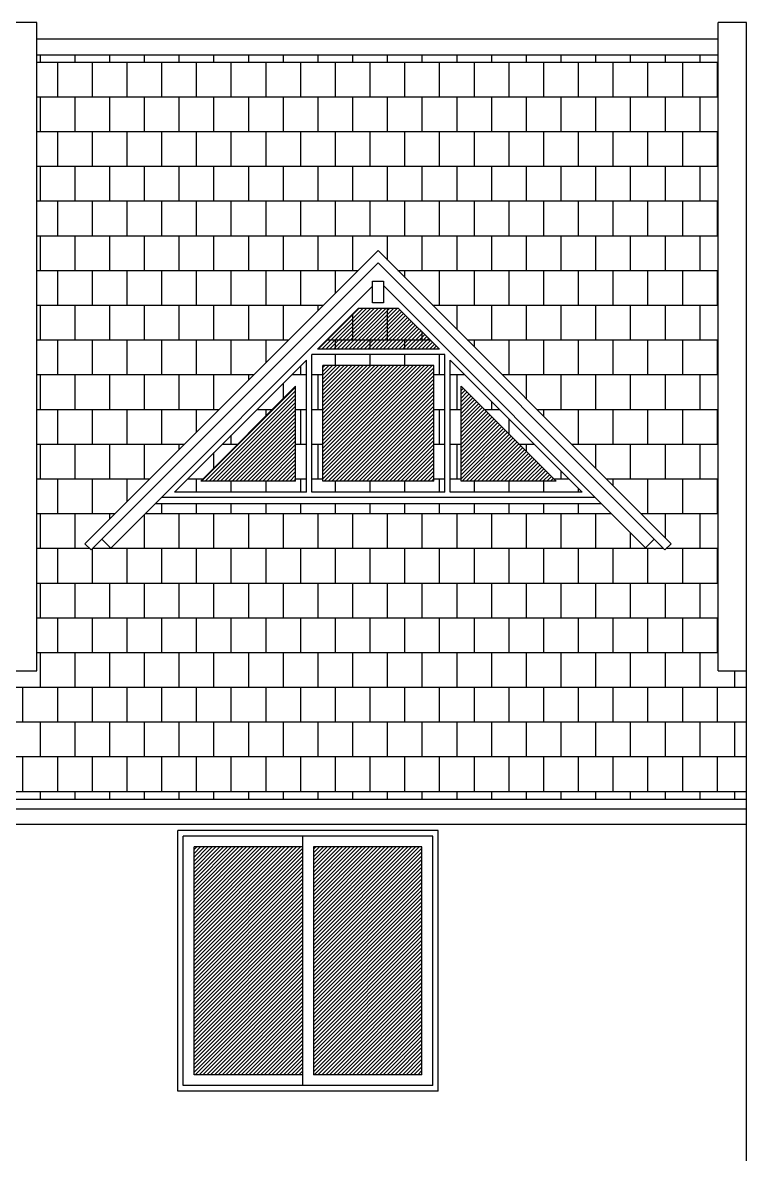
# Model space of a CAD drawing. Extents: x -74 to 202, y -59 to 73.
# Drawn here: x 49.44 to 52.77, y 10.81 to 16.02 of the extents above; entities that cross this region are included whole.
import ezdxf

# ---------------------------------------------------------------- set-up
doc = ezdxf.new("R2010")
doc.units = 0
doc.layers.get('0').update_dxf_attribs({"linetype": 'CONTINUOUS'})
for name, color, linetype in [('TELHADO', 20, 'CONTINUOUS'), ('VIDROEX', 135, 'CONTINUOUS'), ('VISTAP', 244, 'CONTINUOUS')]:
    doc.layers.add(name, color=color, linetype=linetype)

# ---------------------------------------------------------------- blocks, each defined once
blk = doc.blocks.new('*X40')
at = {"color": 0, "linetype": 'CONTINUOUS'}
for p, q in [((54.8752, 8.9663), (54.8876, 8.9787)), ((54.8752, 8.9487), (54.9053, 8.9787)), ((54.8752, 8.931), (54.923, 8.9787)), ((54.8752, 8.9133), (54.9407, 8.9787)), ((54.8752, 8.8956), (54.9583, 8.9787)), ((54.8752, 8.8779), (54.976, 8.9787)), ((54.8752, 8.8603), (54.9937, 8.9787)), ((54.8752, 8.8426), (55.0114, 8.9787)), ((54.8752, 8.8249), (55.0291, 8.9787)), ((54.8752, 8.8072), (55.0467, 8.9787)), ((54.8752, 8.7896), (55.0644, 8.9787)), ((54.8752, 8.7719), (55.0821, 8.9787)), ((54.8752, 8.7542), (55.0998, 8.9787)), ((54.8752, 8.7365), (55.1174, 8.9787)), ((54.8752, 8.7188), (55.1351, 8.9787)), ((54.8752, 8.7012), (55.1528, 8.9787)), ((54.8752, 8.6835), (55.1705, 8.9787)), ((54.8752, 8.6658), (55.1882, 8.9787)), ((54.8752, 8.6481), (55.2058, 8.9787)), ((54.8752, 8.6305), (55.2235, 8.9787)), ((54.8752, 8.6128), (55.2412, 8.9787)), ((54.8752, 8.5951), (55.2589, 8.9787)), ((54.8752, 8.5774), (55.2765, 8.9787)), ((54.8752, 8.5597), (55.2942, 8.9787)), ((54.8752, 8.5421), (55.3119, 8.9787)), ((54.8752, 8.5244), (55.3296, 8.9787)), ((54.8752, 8.5067), (55.3473, 8.9787)), ((54.8752, 8.489), (55.3649, 8.9787)), ((54.8752, 8.4714), (55.3752, 8.9714)), ((55.4252, 8.9683), (55.4356, 8.9787)), ((55.4252, 8.9506), (55.4533, 8.9787)), ((55.4252, 8.933), (55.471, 8.9787)), ((55.4252, 8.9153), (55.4887, 8.9787)), ((55.4252, 8.8976), (55.5064, 8.9787)), ((55.4252, 8.8799), (55.524, 8.9787)), ((55.4252, 8.8623), (55.5417, 8.9787)), ((55.4252, 8.8446), (55.5594, 8.9787)), ((55.4252, 8.8269), (55.5771, 8.9787)), ((55.4252, 8.8092), (55.5947, 8.9787)), ((55.4252, 8.7915), (55.6124, 8.9787)), ((55.4252, 8.7739), (55.6301, 8.9787)), ((55.4252, 8.7562), (55.6478, 8.9787)), ((55.4252, 8.7385), (55.6654, 8.9787)), ((55.4252, 8.7208), (55.6831, 8.9787)), ((55.4252, 8.7032), (55.7008, 8.9787)), ((55.4252, 8.6855), (55.7185, 8.9787)), ((55.4252, 8.6678), (55.7362, 8.9787)), ((55.4252, 8.6501), (55.7538, 8.9787)), ((55.4252, 8.6324), (55.7715, 8.9787)), ((55.4252, 8.6148), (55.7892, 8.9787)), ((55.4252, 8.5971), (55.8069, 8.9787)), ((55.4252, 8.5794), (55.8245, 8.9787)), ((55.4252, 8.5617), (55.8422, 8.9787)), ((55.4252, 8.5441), (55.8599, 8.9787)), ((55.4252, 8.5264), (55.8776, 8.9787)), ((55.4252, 8.5087), (55.8953, 8.9787)), ((55.4252, 8.491), (55.9129, 8.9787)), ((55.4252, 8.4733), (55.9252, 8.9733)), ((54.8752, 8.4537), (55.3752, 8.9537)), ((54.8752, 8.436), (55.3752, 8.936)), ((54.8752, 8.4183), (55.3752, 8.9183)), ((55.4252, 8.4557), (55.9252, 8.9557)), ((55.4252, 8.438), (55.9252, 8.938)), ((55.4252, 8.4203), (55.9252, 8.9203)), ((54.8752, 8.4006), (55.3752, 8.9006)), ((54.8752, 8.383), (55.3752, 8.883)), ((54.8752, 8.3653), (55.3752, 8.8653)), ((55.4252, 8.4026), (55.9252, 8.9026)), ((55.4252, 8.385), (55.9252, 8.885)), ((55.4252, 8.3673), (55.9252, 8.8673)), ((54.8752, 8.3476), (55.3752, 8.8476)), ((54.8752, 8.3299), (55.3752, 8.8299)), ((54.8752, 8.3123), (55.3752, 8.8123)), ((55.4252, 8.3496), (55.9252, 8.8496)), ((55.4252, 8.3319), (55.9252, 8.8319)), ((55.4252, 8.3142), (55.9252, 8.8142)), ((54.8752, 8.2946), (55.3752, 8.7946)), ((54.8752, 8.2769), (55.3752, 8.7769)), ((54.8752, 8.2592), (55.3752, 8.7592)), ((55.4252, 8.2966), (55.9252, 8.7966)), ((55.4252, 8.2789), (55.9252, 8.7789)), ((55.4252, 8.2612), (55.9252, 8.7612)), ((54.8752, 8.2415), (55.3752, 8.7415)), ((54.8752, 8.2239), (55.3752, 8.7239)), ((55.4252, 8.2435), (55.9252, 8.7435)), ((55.4252, 8.2259), (55.9252, 8.7259)), ((55.4252, 8.2082), (55.9252, 8.7082)), ((54.8752, 8.2062), (55.3752, 8.7062)), ((54.8752, 8.1885), (55.3752, 8.6885)), ((54.8752, 8.1708), (55.3752, 8.6708)), ((55.4252, 8.1905), (55.9252, 8.6905)), ((55.4252, 8.1728), (55.9252, 8.6728)), ((55.4252, 8.1552), (55.9252, 8.6552)), ((54.8752, 8.1532), (55.3752, 8.6532)), ((54.8752, 8.1355), (55.3752, 8.6355)), ((54.8752, 8.1178), (55.3752, 8.6178)), ((55.4252, 8.1375), (55.9252, 8.6375)), ((55.4252, 8.1198), (55.9252, 8.6198)), ((54.8752, 8.1001), (55.3752, 8.6001)), ((54.8752, 8.0824), (55.3752, 8.5824)), ((54.8752, 8.0648), (55.3752, 8.5648)), ((55.4252, 8.1021), (55.9252, 8.6021)), ((55.4252, 8.0844), (55.9252, 8.5844)), ((55.4252, 8.0668), (55.9252, 8.5668)), ((54.8752, 8.0471), (55.3752, 8.5471)), ((54.8752, 8.0294), (55.3752, 8.5294)), ((54.8752, 8.0117), (55.3752, 8.5117)), ((55.4252, 8.0491), (55.9252, 8.5491)), ((55.4252, 8.0314), (55.9252, 8.5314)), ((55.4252, 8.0137), (55.9252, 8.5137)), ((54.8752, 7.9941), (55.3752, 8.4941)), ((54.8752, 7.9764), (55.3752, 8.4764)), ((54.8752, 7.9587), (55.3752, 8.4587)), ((55.4252, 7.9961), (55.9252, 8.4961)), ((55.4252, 7.9784), (55.9252, 8.4784)), ((55.4252, 7.9607), (55.9252, 8.4607)), ((54.8752, 7.941), (55.3752, 8.441)), ((54.8806, 7.9287), (55.3752, 8.4233)), ((54.8983, 7.9287), (55.3752, 8.4057)), ((55.4252, 7.943), (55.9252, 8.443)), ((55.4286, 7.9287), (55.9252, 8.4253)), ((55.4463, 7.9287), (55.9252, 8.4077)), ((54.916, 7.9287), (55.3752, 8.388)), ((54.9336, 7.9287), (55.3752, 8.3703)), ((54.9513, 7.9287), (55.3752, 8.3526)), ((55.464, 7.9287), (55.9252, 8.39)), ((55.4817, 7.9287), (55.9252, 8.3723)), ((55.4993, 7.9287), (55.9252, 8.3546)), ((54.969, 7.9287), (55.3752, 8.335)), ((54.9867, 7.9287), (55.3752, 8.3173)), ((55.0044, 7.9287), (55.3752, 8.2996)), ((55.517, 7.9287), (55.9252, 8.337)), ((55.5347, 7.9287), (55.9252, 8.3193)), ((55.5524, 7.9287), (55.9252, 8.3016)), ((55.022, 7.9287), (55.3752, 8.2819)), ((55.0397, 7.9287), (55.3752, 8.2642)), ((55.0574, 7.9287), (55.3752, 8.2466)), ((55.57, 7.9287), (55.9252, 8.2839)), ((55.5877, 7.9287), (55.9252, 8.2662)), ((55.6054, 7.9287), (55.9252, 8.2486)), ((55.0751, 7.9287), (55.3752, 8.2289)), ((55.0927, 7.9287), (55.3752, 8.2112)), ((55.1104, 7.9287), (55.3752, 8.1935)), ((55.6231, 7.9287), (55.9252, 8.2309)), ((55.6408, 7.9287), (55.9252, 8.2132)), ((55.6584, 7.9287), (55.9252, 8.1955)), ((55.1281, 7.9287), (55.3752, 8.1759)), ((55.1458, 7.9287), (55.3752, 8.1582)), ((55.1635, 7.9287), (55.3752, 8.1405)), ((55.6761, 7.9287), (55.9252, 8.1779)), ((55.6938, 7.9287), (55.9252, 8.1602)), ((55.7115, 7.9287), (55.9252, 8.1425)), ((55.1811, 7.9287), (55.3752, 8.1228)), ((55.1988, 7.9287), (55.3752, 8.1052)), ((55.2165, 7.9287), (55.3752, 8.0875)), ((55.7291, 7.9287), (55.9252, 8.1248)), ((55.7468, 7.9287), (55.9252, 8.1071)), ((55.7645, 7.9287), (55.9252, 8.0895)), ((55.2342, 7.9287), (55.3752, 8.0698)), ((55.2518, 7.9287), (55.3752, 8.0521)), ((55.2695, 7.9287), (55.3752, 8.0344)), ((55.7822, 7.9287), (55.9252, 8.0718)), ((55.7999, 7.9287), (55.9252, 8.0541)), ((55.8175, 7.9287), (55.9252, 8.0364)), ((55.2872, 7.9287), (55.3752, 8.0168)), ((55.3049, 7.9287), (55.3752, 7.9991)), ((55.3226, 7.9287), (55.3752, 7.9814)), ((55.8352, 7.9287), (55.9252, 8.0188)), ((55.8529, 7.9287), (55.9252, 8.0011)), ((55.8706, 7.9287), (55.9252, 7.9834)), ((55.3402, 7.9287), (55.3752, 7.9637)), ((55.3579, 7.9287), (55.3752, 7.9461)), ((55.8882, 7.9287), (55.9252, 7.9657)), ((55.9059, 7.9287), (55.9252, 7.948)), ((55.9236, 7.9287), (55.9252, 7.9304))]:
    blk.add_line(p, q, dxfattribs=at)
blk = doc.blocks.new('*X33')
at = {"color": 0, "linetype": 'CONTINUOUS'}
for p, q in [((45.6368, 11.2714), (45.8248, 11.4594)), ((45.6545, 11.2714), (45.8425, 11.4594)), ((45.6722, 11.2714), (45.8602, 11.4594)), ((45.6899, 11.2714), (45.8778, 11.4594)), ((45.7075, 11.2714), (45.8955, 11.4594)), ((45.7252, 11.2714), (45.9132, 11.4594)), ((45.7429, 11.2714), (45.9309, 11.4594)), ((45.7606, 11.2714), (45.9486, 11.4594)), ((45.7782, 11.2714), (45.9662, 11.4594)), ((45.7959, 11.2714), (45.9839, 11.4594)), ((45.8136, 11.2714), (46.0016, 11.4594)), ((45.8313, 11.2714), (46.0133, 11.4535)), ((45.849, 11.2714), (46.0222, 11.4447)), ((45.8666, 11.2714), (46.031, 11.4358)), ((45.8843, 11.2714), (46.0399, 11.427)), ((45.902, 11.2714), (46.0487, 11.4182)), ((45.9197, 11.2714), (46.0575, 11.4093)), ((45.9373, 11.2714), (46.0664, 11.4005)), ((45.955, 11.2714), (46.0752, 11.3916)), ((45.9727, 11.2714), (46.0841, 11.3828)), ((45.9904, 11.2714), (46.0929, 11.374)), ((46.0081, 11.2714), (46.1017, 11.3651)), ((46.0257, 11.2714), (46.1106, 11.3563)), ((46.0434, 11.2714), (46.1194, 11.3474)), ((46.0611, 11.2714), (46.1283, 11.3386)), ((46.0788, 11.2714), (46.1371, 11.3298)), ((46.0964, 11.2714), (46.1459, 11.3209)), ((46.1141, 11.2714), (46.1548, 11.3121)), ((46.1318, 11.2714), (46.1636, 11.3032)), ((46.1495, 11.2714), (46.1724, 11.2944)), ((46.1672, 11.2714), (46.1813, 11.2856)), ((46.1848, 11.2714), (46.1901, 11.2767)), ((45.6583, 10.8156), (46.0391, 11.1964)), ((45.6583, 10.8333), (46.0214, 11.1964)), ((45.6583, 10.851), (46.0038, 11.1964)), ((45.6583, 10.8687), (45.9861, 11.1964)), ((45.6583, 10.8863), (45.9684, 11.1964)), ((45.6583, 10.904), (45.9507, 11.1964)), ((45.6583, 10.9217), (45.9331, 11.1964)), ((45.6583, 10.9394), (45.9154, 11.1964)), ((45.6583, 10.957), (45.8977, 11.1964)), ((45.6583, 10.9747), (45.88, 11.1964)), ((45.6583, 10.9924), (45.8623, 11.1964)), ((45.6583, 11.0101), (45.8447, 11.1964)), ((45.6583, 11.0278), (45.827, 11.1964)), ((45.6583, 11.0454), (45.8093, 11.1964)), ((45.6583, 11.0631), (45.7916, 11.1964)), ((45.6583, 11.0808), (45.774, 11.1964)), ((45.6583, 11.0985), (45.7563, 11.1964)), ((45.6583, 11.1161), (45.7386, 11.1964)), ((45.6583, 11.1338), (45.7209, 11.1964)), ((45.6583, 11.1515), (45.7032, 11.1964)), ((45.6583, 11.1692), (45.6856, 11.1964)), ((45.6583, 11.1869), (45.6679, 11.1964)), ((45.6583, 10.7979), (46.0568, 11.1964)), ((45.6583, 10.7803), (46.0745, 11.1964)), ((45.6583, 10.7626), (46.0922, 11.1964)), ((45.6583, 10.7449), (46.1098, 11.1964)), ((45.6583, 10.7272), (46.1275, 11.1964)), ((45.6583, 10.7096), (46.1452, 11.1964)), ((45.6583, 10.6919), (46.1629, 11.1964)), ((45.6583, 10.6742), (46.1704, 11.1863)), ((45.6649, 10.6631), (46.1704, 11.1686)), ((45.6826, 10.6631), (46.1704, 11.151)), ((45.7003, 10.6631), (46.1704, 11.1333)), ((45.7179, 10.6631), (46.1704, 11.1156)), ((45.0992, 10.6631), (45.5333, 11.0972)), ((45.1169, 10.6631), (45.5333, 11.0795)), ((45.1346, 10.6631), (45.5333, 11.0619)), ((45.7356, 10.6631), (46.1704, 11.0979)), ((45.7533, 10.6631), (46.1704, 11.0802)), ((45.771, 10.6631), (46.1704, 11.0626)), ((46.2954, 11.0992), (46.2962, 11.1)), ((46.2954, 11.0815), (46.305, 11.0911)), ((46.2954, 11.0638), (46.3139, 11.0823)), ((46.2954, 11.0462), (46.3227, 11.0734)), ((46.2954, 11.0285), (46.3315, 11.0646)), ((46.2954, 11.0108), (46.3404, 11.0558)), ((45.1523, 10.6631), (45.5333, 11.0442)), ((45.1699, 10.6631), (45.5333, 11.0265)), ((45.1876, 10.6631), (45.5333, 11.0088)), ((45.7887, 10.6631), (46.1704, 11.0449)), ((45.8063, 10.6631), (46.1704, 11.0272)), ((45.824, 10.6631), (46.1704, 11.0095)), ((46.2954, 10.9931), (46.3492, 11.0469)), ((46.2954, 10.9754), (46.3581, 11.0381)), ((46.2954, 10.9578), (46.3669, 11.0292)), ((46.2954, 10.9401), (46.3757, 11.0204)), ((46.2954, 10.9224), (46.3846, 11.0116)), ((46.2954, 10.9047), (46.3934, 11.0027)), ((45.2053, 10.6631), (45.5333, 10.9911)), ((45.223, 10.6631), (45.5333, 10.9735)), ((45.2407, 10.6631), (45.5333, 10.9558)), ((45.8417, 10.6631), (46.1704, 10.9919)), ((45.8594, 10.6631), (46.1704, 10.9742)), ((45.877, 10.6631), (46.1704, 10.9565)), ((46.2954, 10.8871), (46.4023, 10.9939)), ((46.2954, 10.8694), (46.4111, 10.985)), ((46.2954, 10.8517), (46.4199, 10.9762)), ((46.2954, 10.834), (46.4288, 10.9674)), ((46.2954, 10.8163), (46.4376, 10.9585)), ((46.2954, 10.7987), (46.4465, 10.9497)), ((45.2583, 10.6631), (45.5333, 10.9381)), ((45.276, 10.6631), (45.5333, 10.9204)), ((45.2937, 10.6631), (45.5333, 10.9028)), ((45.8947, 10.6631), (46.1704, 10.9388)), ((45.9124, 10.6631), (46.1704, 10.9212)), ((45.9301, 10.6631), (46.1704, 10.9035)), ((46.2954, 10.781), (46.4553, 10.9409)), ((46.2954, 10.7633), (46.4641, 10.932)), ((46.2954, 10.7456), (46.473, 10.9232)), ((46.2954, 10.728), (46.4818, 10.9143)), ((46.2954, 10.7103), (46.4906, 10.9055)), ((46.2954, 10.6926), (46.4995, 10.8967)), ((45.3114, 10.6631), (45.5333, 10.8851)), ((45.329, 10.6631), (45.5333, 10.8674)), ((45.3467, 10.6631), (45.5333, 10.8497)), ((45.9478, 10.6631), (46.1704, 10.8858)), ((45.9654, 10.6631), (46.1704, 10.8681)), ((45.9831, 10.6631), (46.1704, 10.8504)), ((46.2954, 10.6749), (46.5083, 10.8878)), ((46.3013, 10.6631), (46.5172, 10.879)), ((46.319, 10.6631), (46.526, 10.8701)), ((46.3367, 10.6631), (46.5348, 10.8613)), ((46.3543, 10.6631), (46.5437, 10.8525)), ((45.3644, 10.6631), (45.5333, 10.832)), ((45.3821, 10.6631), (45.5333, 10.8144)), ((45.3998, 10.6631), (45.5333, 10.7967)), ((46.0008, 10.6631), (46.1704, 10.8328)), ((46.0185, 10.6631), (46.1704, 10.8151)), ((46.0361, 10.6631), (46.1704, 10.7974)), ((46.372, 10.6631), (46.5525, 10.8436)), ((46.3897, 10.6631), (46.5614, 10.8348)), ((46.4074, 10.6631), (46.5702, 10.8259)), ((46.4251, 10.6631), (46.579, 10.8171)), ((46.4427, 10.6631), (46.5879, 10.8083)), ((46.4604, 10.6631), (46.5967, 10.7994)), ((45.4174, 10.6631), (45.5333, 10.779)), ((45.4351, 10.6631), (45.5333, 10.7613)), ((45.4528, 10.6631), (45.5333, 10.7437)), ((46.0538, 10.6631), (46.1704, 10.7797)), ((46.0715, 10.6631), (46.1704, 10.7621)), ((46.0892, 10.6631), (46.1704, 10.7444)), ((46.4781, 10.6631), (46.6056, 10.7906)), ((46.4958, 10.6631), (46.6144, 10.7818)), ((46.5134, 10.6631), (46.6232, 10.7729)), ((46.5311, 10.6631), (46.6321, 10.7641)), ((46.5488, 10.6631), (46.6409, 10.7552)), ((46.5665, 10.6631), (46.6497, 10.7464)), ((45.4705, 10.6631), (45.5333, 10.726)), ((45.4881, 10.6631), (45.5333, 10.7083)), ((45.5058, 10.6631), (45.5333, 10.6906)), ((46.1069, 10.6631), (46.1704, 10.7267)), ((46.1245, 10.6631), (46.1704, 10.709)), ((46.1422, 10.6631), (46.1704, 10.6913)), ((46.5842, 10.6631), (46.6586, 10.7376)), ((46.6018, 10.6631), (46.6674, 10.7287)), ((46.6195, 10.6631), (46.6763, 10.7199)), ((46.6372, 10.6631), (46.6851, 10.711)), ((46.6549, 10.6631), (46.6939, 10.7022)), ((46.6725, 10.6631), (46.7028, 10.6934)), ((45.5235, 10.6631), (45.5333, 10.6729)), ((46.1599, 10.6631), (46.1704, 10.6737)), ((46.6902, 10.6631), (46.7116, 10.6845)), ((46.7079, 10.6631), (46.7205, 10.6757)), ((46.7256, 10.6631), (46.7293, 10.6668))]:
    blk.add_line(p, q, dxfattribs=at)
blk = doc.blocks.new('*X182')
at = {"color": 0, "linetype": 'CONTINUOUS'}
for p, q in [((49.52, 15.84), (49.52, 15.8715)), ((49.68, 15.84), (49.68, 15.8715)), ((49.84, 15.84), (49.84, 15.8715)), ((50, 15.84), (50, 15.8715)), ((50.16, 15.84), (50.16, 15.8715)), ((50.32, 15.84), (50.32, 15.8715)), ((50.48, 15.84), (50.48, 15.8715)), ((50.64, 15.84), (50.64, 15.8715)), ((50.8, 15.84), (50.8, 15.8715)), ((50.96, 15.84), (50.96, 15.8715)), ((51.12, 15.84), (51.12, 15.8715)), ((51.28, 15.84), (51.28, 15.8715)), ((51.44, 15.84), (51.44, 15.8715)), ((51.6, 15.84), (51.6, 15.8715)), ((51.76, 15.84), (51.76, 15.8715)), ((51.92, 15.84), (51.92, 15.8715)), ((52.08, 15.84), (52.08, 15.8715)), ((52.24, 15.84), (52.24, 15.8715)), ((52.4, 15.84), (52.4, 15.8715)), ((52.56, 15.84), (52.56, 15.8715)), ((49.5033, 15.84), (52.6433, 15.84)), ((49.6, 15.68), (49.6, 15.84)), ((49.76, 15.68), (49.76, 15.84)), ((49.92, 15.68), (49.92, 15.84)), ((50.08, 15.68), (50.08, 15.84)), ((50.24, 15.68), (50.24, 15.84)), ((50.4, 15.68), (50.4, 15.84)), ((50.56, 15.68), (50.56, 15.84)), ((50.72, 15.68), (50.72, 15.84)), ((50.88, 15.68), (50.88, 15.84)), ((51.04, 15.68), (51.04, 15.84)), ((51.2, 15.68), (51.2, 15.84)), ((51.36, 15.68), (51.36, 15.84)), ((51.52, 15.68), (51.52, 15.84)), ((51.68, 15.68), (51.68, 15.84)), ((51.84, 15.68), (51.84, 15.84)), ((52, 15.68), (52, 15.84)), ((52.16, 15.68), (52.16, 15.84)), ((52.32, 15.68), (52.32, 15.84)), ((52.48, 15.68), (52.48, 15.84)), ((52.64, 15.68), (52.64, 15.84)), ((49.5033, 15.68), (52.6433, 15.68)), ((49.52, 15.52), (49.52, 15.68)), ((49.68, 15.52), (49.68, 15.68)), ((49.84, 15.52), (49.84, 15.68)), ((50, 15.52), (50, 15.68)), ((50.16, 15.52), (50.16, 15.68)), ((50.32, 15.52), (50.32, 15.68)), ((50.48, 15.52), (50.48, 15.68)), ((50.64, 15.52), (50.64, 15.68)), ((50.8, 15.52), (50.8, 15.68)), ((50.96, 15.52), (50.96, 15.68)), ((51.12, 15.52), (51.12, 15.68)), ((51.28, 15.52), (51.28, 15.68)), ((51.44, 15.52), (51.44, 15.68)), ((51.6, 15.52), (51.6, 15.68)), ((51.76, 15.52), (51.76, 15.68)), ((51.92, 15.52), (51.92, 15.68)), ((52.08, 15.52), (52.08, 15.68)), ((52.24, 15.52), (52.24, 15.68)), ((52.4, 15.52), (52.4, 15.68)), ((52.56, 15.52), (52.56, 15.68)), ((49.5033, 15.52), (52.6433, 15.52)), ((49.6, 15.36), (49.6, 15.52)), ((49.76, 15.36), (49.76, 15.52)), ((49.92, 15.36), (49.92, 15.52)), ((50.08, 15.36), (50.08, 15.52)), ((50.24, 15.36), (50.24, 15.52)), ((50.4, 15.36), (50.4, 15.52)), ((50.56, 15.36), (50.56, 15.52)), ((50.72, 15.36), (50.72, 15.52)), ((50.88, 15.36), (50.88, 15.52)), ((51.04, 15.36), (51.04, 15.52)), ((51.2, 15.36), (51.2, 15.52)), ((51.36, 15.36), (51.36, 15.52)), ((51.52, 15.36), (51.52, 15.52)), ((51.68, 15.36), (51.68, 15.52)), ((51.84, 15.36), (51.84, 15.52)), ((52, 15.36), (52, 15.52)), ((52.16, 15.36), (52.16, 15.52)), ((52.32, 15.36), (52.32, 15.52)), ((52.48, 15.36), (52.48, 15.52)), ((52.64, 15.36), (52.64, 15.52)), ((49.5033, 15.36), (52.6433, 15.36)), ((49.52, 15.2), (49.52, 15.36)), ((49.68, 15.2), (49.68, 15.36)), ((49.84, 15.2), (49.84, 15.36)), ((50, 15.2), (50, 15.36)), ((50.16, 15.2), (50.16, 15.36)), ((50.32, 15.2), (50.32, 15.36)), ((50.48, 15.2), (50.48, 15.36)), ((50.64, 15.2), (50.64, 15.36)), ((50.8, 15.2), (50.8, 15.36)), ((50.96, 15.2), (50.96, 15.36)), ((51.12, 15.2), (51.12, 15.36)), ((51.28, 15.2), (51.28, 15.36)), ((51.44, 15.2), (51.44, 15.36)), ((51.6, 15.2), (51.6, 15.36)), ((51.76, 15.2), (51.76, 15.36)), ((51.92, 15.2), (51.92, 15.36)), ((52.08, 15.2), (52.08, 15.36)), ((52.24, 15.2), (52.24, 15.36)), ((52.4, 15.2), (52.4, 15.36)), ((52.56, 15.2), (52.56, 15.36)), ((49.5033, 15.2), (52.6433, 15.2)), ((49.6, 15.04), (49.6, 15.2)), ((49.76, 15.04), (49.76, 15.2)), ((49.92, 15.04), (49.92, 15.2)), ((50.08, 15.04), (50.08, 15.2)), ((50.24, 15.04), (50.24, 15.2)), ((50.4, 15.04), (50.4, 15.2)), ((50.56, 15.04), (50.56, 15.2)), ((50.72, 15.04), (50.72, 15.2)), ((50.88, 15.04), (50.88, 15.2)), ((51.04, 15.04), (51.04, 15.2)), ((51.2, 15.04), (51.2, 15.2)), ((51.36, 15.04), (51.36, 15.2)), ((51.52, 15.04), (51.52, 15.2)), ((51.68, 15.04), (51.68, 15.2)), ((51.84, 15.04), (51.84, 15.2)), ((52, 15.04), (52, 15.2)), ((52.16, 15.04), (52.16, 15.2)), ((52.32, 15.04), (52.32, 15.2)), ((52.48, 15.04), (52.48, 15.2)), ((52.64, 15.04), (52.64, 15.2)), ((49.5033, 15.04), (52.6433, 15.04)), ((49.52, 14.88), (49.52, 15.04)), ((49.68, 14.88), (49.68, 15.04)), ((49.84, 14.88), (49.84, 15.04)), ((50, 14.88), (50, 15.04)), ((50.16, 14.88), (50.16, 15.04)), ((50.32, 14.88), (50.32, 15.04)), ((50.48, 14.88), (50.48, 15.04)), ((50.64, 14.88), (50.64, 15.04)), ((50.8, 14.88), (50.8, 15.04)), ((50.96, 14.88), (50.96, 15.04)), ((51.12, 14.9274), (51.12, 15.04)), ((51.28, 14.88), (51.28, 15.04)), ((51.44, 14.88), (51.44, 15.04)), ((51.6, 14.88), (51.6, 15.04)), ((51.76, 14.88), (51.76, 15.04)), ((51.92, 14.88), (51.92, 15.04)), ((52.08, 14.88), (52.08, 15.04)), ((52.24, 14.88), (52.24, 15.04)), ((52.4, 14.88), (52.4, 15.04)), ((52.56, 14.88), (52.56, 15.04)), ((49.5033, 14.88), (50.9844, 14.88)), ((49.6, 14.72), (49.6, 14.88)), ((49.76, 14.72), (49.76, 14.88)), ((49.92, 14.72), (49.92, 14.88)), ((50.08, 14.72), (50.08, 14.88)), ((50.24, 14.72), (50.24, 14.88)), ((50.4, 14.72), (50.4, 14.88)), ((50.56, 14.72), (50.56, 14.88)), ((50.72, 14.72), (50.72, 14.88)), ((50.88, 14.7756), (50.88, 14.88)), ((51.1674, 14.88), (52.6433, 14.88)), ((51.2, 14.8474), (51.2, 14.88)), ((51.36, 14.72), (51.36, 14.88)), ((51.52, 14.72), (51.52, 14.88)), ((51.68, 14.72), (51.68, 14.88)), ((51.84, 14.72), (51.84, 14.88)), ((52, 14.72), (52, 14.88)), ((52.16, 14.72), (52.16, 14.88)), ((52.32, 14.72), (52.32, 14.88)), ((52.48, 14.72), (52.48, 14.88)), ((52.64, 14.72), (52.64, 14.88)), ((49.5033, 14.72), (50.8244, 14.72)), ((49.52, 14.56), (49.52, 14.72)), ((49.68, 14.56), (49.68, 14.72)), ((49.84, 14.56), (49.84, 14.72)), ((50, 14.56), (50, 14.72)), ((50.16, 14.56), (50.16, 14.72)), ((50.32, 14.56), (50.32, 14.72)), ((50.48, 14.56), (50.48, 14.72)), ((50.64, 14.56), (50.64, 14.72)), ((50.8, 14.6956), (50.8, 14.72)), ((51.12, 14.56), (51.12, 14.7051)), ((51.3274, 14.72), (52.6433, 14.72)), ((51.44, 14.6074), (51.44, 14.72)), ((51.6, 14.56), (51.6, 14.72)), ((51.76, 14.56), (51.76, 14.72)), ((51.92, 14.56), (51.92, 14.72)), ((52.08, 14.56), (52.08, 14.72)), ((52.24, 14.56), (52.24, 14.72)), ((52.4, 14.56), (52.4, 14.72)), ((52.56, 14.56), (52.56, 14.72)), ((50.96, 14.56), (50.96, 14.6807)), ((49.5033, 14.56), (50.6644, 14.56)), ((49.6, 14.4), (49.6, 14.56)), ((49.76, 14.4), (49.76, 14.56)), ((49.92, 14.4), (49.92, 14.56)), ((50.08, 14.4), (50.08, 14.56)), ((50.24, 14.4), (50.24, 14.56)), ((50.4, 14.4), (50.4, 14.56)), ((50.56, 14.4556), (50.56, 14.56)), ((50.8393, 14.56), (51.3156, 14.56)), ((50.88, 14.5171), (50.88, 14.56)), ((51.04, 14.5171), (51.04, 14.56)), ((51.2, 14.5171), (51.2, 14.56)), ((51.28, 14.56), (51.28, 14.5956)), ((51.4874, 14.56), (52.6433, 14.56)), ((51.52, 14.5274), (51.52, 14.56)), ((51.68, 14.4), (51.68, 14.56)), ((51.84, 14.4), (51.84, 14.56)), ((52, 14.4), (52, 14.56)), ((52.16, 14.4), (52.16, 14.56)), ((52.32, 14.4), (52.32, 14.56)), ((52.48, 14.4), (52.48, 14.56)), ((52.64, 14.4), (52.64, 14.56)), ((50.88, 14.4421), (50.88, 14.4921)), ((51.04, 14.4421), (51.04, 14.4921)), ((51.2, 14.4421), (51.2, 14.4921)), ((51.36, 14.4), (51.36, 14.4921)), ((49.5033, 14.4), (50.5044, 14.4)), ((49.52, 14.24), (49.52, 14.4)), ((49.68, 14.24), (49.68, 14.4)), ((49.84, 14.24), (49.84, 14.4)), ((50, 14.24), (50, 14.4)), ((50.16, 14.24), (50.16, 14.4)), ((50.32, 14.24), (50.32, 14.4)), ((50.48, 14.3756), (50.48, 14.4)), ((50.6793, 14.4), (50.7464, 14.4)), ((50.72, 14.4), (50.72, 14.4407)), ((50.7714, 14.4), (50.8214, 14.4)), ((50.8, 14.24), (50.8, 14.4)), ((51.3335, 14.4), (51.3835, 14.4)), ((51.4085, 14.4), (51.4756, 14.4)), ((51.44, 14.24), (51.44, 14.4)), ((51.6474, 14.4), (52.6433, 14.4)), ((51.76, 14.2874), (51.76, 14.4)), ((51.92, 14.24), (51.92, 14.4)), ((52.08, 14.24), (52.08, 14.4)), ((52.24, 14.24), (52.24, 14.4)), ((52.4, 14.24), (52.4, 14.4)), ((52.56, 14.24), (52.56, 14.4)), ((50.64, 14.29), (50.64, 14.3607)), ((49.5033, 14.24), (50.3444, 14.24)), ((49.6, 14.08), (49.6, 14.24)), ((49.76, 14.08), (49.76, 14.24)), ((49.92, 14.08), (49.92, 14.24)), ((50.08, 14.08), (50.08, 14.24)), ((50.24, 14.1356), (50.24, 14.24)), ((50.5193, 14.24), (50.59, 14.24)), ((50.56, 14.21), (50.56, 14.24)), ((50.6964, 14.24), (50.7464, 14.24)), ((50.72, 14.08), (50.72, 14.24)), ((50.7714, 14.24), (50.8214, 14.24)), ((51.3335, 14.24), (51.3835, 14.24)), ((51.36, 14.08), (51.36, 14.24)), ((51.4085, 14.24), (51.4585, 14.24)), ((51.5649, 14.24), (51.6356, 14.24)), ((51.6, 14.24), (51.6, 14.2756)), ((51.8074, 14.24), (52.6433, 14.24)), ((51.84, 14.2074), (51.84, 14.24)), ((52, 14.08), (52, 14.24)), ((52.16, 14.08), (52.16, 14.24)), ((52.32, 14.08), (52.32, 14.24)), ((52.48, 14.08), (52.48, 14.24)), ((52.64, 14.08), (52.64, 14.24)), ((51.68, 14.1249), (51.68, 14.1956)), ((49.5033, 14.08), (50.1844, 14.08)), ((49.52, 13.92), (49.52, 14.08)), ((49.68, 13.92), (49.68, 14.08)), ((49.84, 13.92), (49.84, 14.08)), ((50, 13.92), (50, 14.08)), ((50.16, 14.0556), (50.16, 14.08)), ((50.3593, 14.08), (50.43, 14.08)), ((50.4, 14.08), (50.4, 14.1207)), ((50.6964, 14.08), (50.7464, 14.08)), ((50.7714, 14.08), (50.8214, 14.08)), ((50.8, 13.92), (50.8, 14.08)), ((51.3335, 14.08), (51.3835, 14.08)), ((51.4085, 14.08), (51.4585, 14.08)), ((51.44, 13.92), (51.44, 14.08)), ((51.7249, 14.08), (51.7956, 14.08)), ((51.76, 14.0449), (51.76, 14.08)), ((51.9674, 14.08), (52.6433, 14.08)), ((52.08, 13.9674), (52.08, 14.08)), ((52.24, 13.92), (52.24, 14.08)), ((52.4, 13.92), (52.4, 14.08)), ((52.56, 13.92), (52.56, 14.08)), ((50.32, 13.97), (50.32, 14.0407)), ((51.92, 13.92), (51.92, 13.9556)), ((49.5033, 13.92), (50.0244, 13.92)), ((49.6, 13.76), (49.6, 13.92)), ((49.76, 13.76), (49.76, 13.92)), ((49.92, 13.8156), (49.92, 13.92)), ((50.1993, 13.92), (50.27, 13.92)), ((50.24, 13.8588), (50.24, 13.92)), ((50.4, 13.8588), (50.4, 13.9088)), ((50.56, 13.8588), (50.56, 13.9088)), ((50.6964, 13.92), (50.7464, 13.92)), ((50.72, 13.8588), (50.72, 13.92)), ((50.7714, 13.92), (50.8214, 13.92)), ((50.88, 13.8588), (50.88, 13.9088)), ((51.04, 13.8588), (51.04, 13.9088)), ((51.2, 13.8588), (51.2, 13.9088)), ((51.3335, 13.92), (51.3835, 13.92)), ((51.36, 13.8588), (51.36, 13.92)), ((51.4085, 13.92), (51.4585, 13.92)), ((51.52, 13.8588), (51.52, 13.9088)), ((51.68, 13.8588), (51.68, 13.9088)), ((51.84, 13.8588), (51.84, 13.9088)), ((51.8849, 13.92), (51.9556, 13.92)), ((52, 13.8588), (52, 13.8756)), ((52.1274, 13.92), (52.6433, 13.92)), ((52.16, 13.8874), (52.16, 13.92)), ((52.32, 13.76), (52.32, 13.92)), ((52.48, 13.76), (52.48, 13.92)), ((52.64, 13.76), (52.64, 13.92)), ((50.08, 13.76), (50.08, 13.8057)), ((50.24, 13.76), (50.24, 13.8057)), ((50.4, 13.76), (50.4, 13.8057)), ((50.56, 13.76), (50.56, 13.8057)), ((50.72, 13.76), (50.72, 13.8057)), ((50.88, 13.76), (50.88, 13.8057)), ((51.04, 13.76), (51.04, 13.8057)), ((51.2, 13.76), (51.2, 13.8057)), ((51.36, 13.76), (51.36, 13.8057)), ((51.52, 13.76), (51.52, 13.8057)), ((51.68, 13.76), (51.68, 13.8057)), ((51.84, 13.76), (51.84, 13.8057)), ((52, 13.76), (52, 13.8057)), ((49.5033, 13.76), (49.8644, 13.76)), ((49.52, 13.6), (49.52, 13.76)), ((49.68, 13.6), (49.68, 13.76)), ((49.84, 13.7356), (49.84, 13.76)), ((50, 13.6), (50, 13.7561)), ((50.0039, 13.76), (52.151, 13.76)), ((50.16, 13.6), (50.16, 13.76)), ((50.32, 13.6), (50.32, 13.76)), ((50.48, 13.6), (50.48, 13.76)), ((50.64, 13.6), (50.64, 13.76)), ((50.8, 13.6), (50.8, 13.76)), ((50.96, 13.6), (50.96, 13.76)), ((51.12, 13.6), (51.12, 13.76)), ((51.28, 13.6), (51.28, 13.76)), ((51.44, 13.6), (51.44, 13.76)), ((51.6, 13.6), (51.6, 13.76)), ((51.76, 13.6), (51.76, 13.76)), ((51.92, 13.6), (51.92, 13.76)), ((52.08, 13.6), (52.08, 13.76)), ((52.2874, 13.76), (52.6433, 13.76)), ((52.4, 13.6474), (52.4, 13.76)), ((52.56, 13.6), (52.56, 13.76)), ((52.24, 13.6), (52.24, 13.671)), ((49.5033, 13.6), (49.7466, 13.6)), ((49.6, 13.44), (49.6, 13.6)), ((49.76, 13.44), (49.76, 13.599)), ((49.761, 13.6), (52.3909, 13.6)), ((49.84, 13.6), (49.84, 13.6056)), ((49.92, 13.44), (49.92, 13.6)), ((50.08, 13.44), (50.08, 13.6)), ((50.24, 13.44), (50.24, 13.6)), ((50.4, 13.44), (50.4, 13.6)), ((50.56, 13.44), (50.56, 13.6)), ((50.72, 13.44), (50.72, 13.6)), ((50.88, 13.44), (50.88, 13.6)), ((51.04, 13.44), (51.04, 13.6)), ((51.2, 13.44), (51.2, 13.6)), ((51.36, 13.44), (51.36, 13.6)), ((51.52, 13.44), (51.52, 13.6)), ((51.68, 13.44), (51.68, 13.6)), ((51.84, 13.44), (51.84, 13.6)), ((52, 13.44), (52, 13.6)), ((52.16, 13.44), (52.16, 13.6)), ((52.32, 13.44), (52.32, 13.6)), ((52.4052, 13.6), (52.6433, 13.6)), ((52.48, 13.44), (52.48, 13.6)), ((52.64, 13.44), (52.64, 13.6)), ((49.5033, 13.44), (52.6433, 13.44)), ((49.52, 13.28), (49.52, 13.44)), ((49.68, 13.28), (49.68, 13.44)), ((49.84, 13.28), (49.84, 13.44)), ((50, 13.28), (50, 13.44)), ((50.16, 13.28), (50.16, 13.44)), ((50.32, 13.28), (50.32, 13.44)), ((50.48, 13.28), (50.48, 13.44)), ((50.64, 13.28), (50.64, 13.44)), ((50.8, 13.28), (50.8, 13.44)), ((50.96, 13.28), (50.96, 13.44)), ((51.12, 13.28), (51.12, 13.44)), ((51.28, 13.28), (51.28, 13.44)), ((51.44, 13.28), (51.44, 13.44)), ((51.6, 13.28), (51.6, 13.44)), ((51.76, 13.28), (51.76, 13.44)), ((51.92, 13.28), (51.92, 13.44)), ((52.08, 13.28), (52.08, 13.44)), ((52.24, 13.28), (52.24, 13.44)), ((52.4, 13.28), (52.4, 13.44)), ((52.56, 13.28), (52.56, 13.44)), ((49.5033, 13.28), (52.6433, 13.28)), ((49.6, 13.12), (49.6, 13.28)), ((49.76, 13.12), (49.76, 13.28)), ((49.92, 13.12), (49.92, 13.28)), ((50.08, 13.12), (50.08, 13.28)), ((50.24, 13.12), (50.24, 13.28)), ((50.4, 13.12), (50.4, 13.28)), ((50.56, 13.12), (50.56, 13.28)), ((50.72, 13.12), (50.72, 13.28)), ((50.88, 13.12), (50.88, 13.28)), ((51.04, 13.12), (51.04, 13.28)), ((51.2, 13.12), (51.2, 13.28)), ((51.36, 13.12), (51.36, 13.28)), ((51.52, 13.12), (51.52, 13.28)), ((51.68, 13.12), (51.68, 13.28)), ((51.84, 13.12), (51.84, 13.28)), ((52, 13.12), (52, 13.28)), ((52.16, 13.12), (52.16, 13.28)), ((52.32, 13.12), (52.32, 13.28)), ((52.48, 13.12), (52.48, 13.28)), ((52.64, 13.12), (52.64, 13.28)), ((49.5033, 13.12), (52.6433, 13.12)), ((49.52, 12.96), (49.52, 13.12)), ((49.68, 12.96), (49.68, 13.12)), ((49.84, 12.96), (49.84, 13.12)), ((50, 12.96), (50, 13.12)), ((50.16, 12.96), (50.16, 13.12)), ((50.32, 12.96), (50.32, 13.12)), ((50.48, 12.96), (50.48, 13.12)), ((50.64, 12.96), (50.64, 13.12)), ((50.8, 12.96), (50.8, 13.12)), ((50.96, 12.96), (50.96, 13.12)), ((51.12, 12.96), (51.12, 13.12)), ((51.28, 12.96), (51.28, 13.12)), ((51.44, 12.96), (51.44, 13.12)), ((51.6, 12.96), (51.6, 13.12)), ((51.76, 12.96), (51.76, 13.12)), ((51.92, 12.96), (51.92, 13.12)), ((52.08, 12.96), (52.08, 13.12)), ((52.24, 12.96), (52.24, 13.12)), ((52.4, 12.96), (52.4, 13.12)), ((52.56, 12.96), (52.56, 13.12)), ((52.72, 12.96), (52.72, 13.0347)), ((49.3733, 12.96), (52.7733, 12.96)), ((49.44, 12.8), (49.44, 12.96)), ((49.6, 12.8), (49.6, 12.96)), ((49.76, 12.8), (49.76, 12.96)), ((49.92, 12.8), (49.92, 12.96)), ((50.08, 12.8), (50.08, 12.96)), ((50.24, 12.8), (50.24, 12.96)), ((50.4, 12.8), (50.4, 12.96)), ((50.56, 12.8), (50.56, 12.96)), ((50.72, 12.8), (50.72, 12.96)), ((50.88, 12.8), (50.88, 12.96)), ((51.04, 12.8), (51.04, 12.96)), ((51.2, 12.8), (51.2, 12.96)), ((51.36, 12.8), (51.36, 12.96)), ((51.52, 12.8), (51.52, 12.96)), ((51.68, 12.8), (51.68, 12.96)), ((51.84, 12.8), (51.84, 12.96)), ((52, 12.8), (52, 12.96)), ((52.16, 12.8), (52.16, 12.96)), ((52.32, 12.8), (52.32, 12.96)), ((52.48, 12.8), (52.48, 12.96)), ((52.64, 12.8), (52.64, 12.96)), ((49.3733, 12.8), (52.7733, 12.8)), ((49.52, 12.64), (49.52, 12.8)), ((49.68, 12.64), (49.68, 12.8)), ((49.84, 12.64), (49.84, 12.8)), ((50, 12.64), (50, 12.8)), ((50.16, 12.64), (50.16, 12.8)), ((50.32, 12.64), (50.32, 12.8)), ((50.48, 12.64), (50.48, 12.8)), ((50.64, 12.64), (50.64, 12.8)), ((50.8, 12.64), (50.8, 12.8)), ((50.96, 12.64), (50.96, 12.8)), ((51.12, 12.64), (51.12, 12.8)), ((51.28, 12.64), (51.28, 12.8)), ((51.44, 12.64), (51.44, 12.8)), ((51.6, 12.64), (51.6, 12.8)), ((51.76, 12.64), (51.76, 12.8)), ((51.92, 12.64), (51.92, 12.8)), ((52.08, 12.64), (52.08, 12.8)), ((52.24, 12.64), (52.24, 12.8)), ((52.4, 12.64), (52.4, 12.8)), ((52.56, 12.64), (52.56, 12.8)), ((52.72, 12.64), (52.72, 12.8)), ((49.3733, 12.64), (52.7733, 12.64)), ((49.44, 12.48), (49.44, 12.64)), ((49.6, 12.48), (49.6, 12.64)), ((49.76, 12.48), (49.76, 12.64)), ((49.92, 12.48), (49.92, 12.64)), ((50.08, 12.48), (50.08, 12.64)), ((50.24, 12.48), (50.24, 12.64)), ((50.4, 12.48), (50.4, 12.64)), ((50.56, 12.48), (50.56, 12.64)), ((50.72, 12.48), (50.72, 12.64)), ((50.88, 12.48), (50.88, 12.64)), ((51.04, 12.48), (51.04, 12.64)), ((51.2, 12.48), (51.2, 12.64)), ((51.36, 12.48), (51.36, 12.64)), ((51.52, 12.48), (51.52, 12.64)), ((51.68, 12.48), (51.68, 12.64)), ((51.84, 12.48), (51.84, 12.64)), ((52, 12.48), (52, 12.64)), ((52.16, 12.48), (52.16, 12.64)), ((52.32, 12.48), (52.32, 12.64)), ((52.48, 12.48), (52.48, 12.64)), ((52.64, 12.48), (52.64, 12.64)), ((49.3733, 12.48), (52.7733, 12.48)), ((49.52, 12.4432), (49.52, 12.48)), ((49.68, 12.4432), (49.68, 12.48)), ((49.84, 12.4432), (49.84, 12.48)), ((50, 12.4432), (50, 12.48)), ((50.16, 12.4432), (50.16, 12.48)), ((50.32, 12.4432), (50.32, 12.48)), ((50.48, 12.4432), (50.48, 12.48)), ((50.64, 12.4432), (50.64, 12.48)), ((50.8, 12.4432), (50.8, 12.48)), ((50.96, 12.4432), (50.96, 12.48)), ((51.12, 12.4432), (51.12, 12.48)), ((51.28, 12.4432), (51.28, 12.48)), ((51.44, 12.4432), (51.44, 12.48)), ((51.6, 12.4432), (51.6, 12.48)), ((51.76, 12.4432), (51.76, 12.48)), ((51.92, 12.4432), (51.92, 12.48)), ((52.08, 12.4432), (52.08, 12.48)), ((52.24, 12.4432), (52.24, 12.48)), ((52.4, 12.4432), (52.4, 12.48)), ((52.56, 12.4432), (52.56, 12.48)), ((52.72, 12.4432), (52.72, 12.48))]:
    blk.add_line(p, q, dxfattribs=at)

msp = doc.modelspace()

# ---------------------------------------------------------------- linework, layer by layer
at = {"layer": 'TELHADO', "color": 1, "linetype": 'CONTINUOUS'}
for p, q in [((49.43832, 16.02151), (49.37332, 16.02151)), ((49.50332, 16.02151), (49.43832, 16.02151)), ((49.50332, 13.0347), (49.50332, 16.02151)), ((52.64332, 13.0347), (52.64332, 16.02151)), ((52.77332, 16.02151), (52.64332, 16.02151)), ((52.77332, 13.0347), (52.77332, 16.02151)), ((52.64332, 13.0347), (52.77332, 13.0347))]:
    msp.add_line(p, q, dxfattribs=at)
at = {"layer": 'TELHADO', "linetype": 'CONTINUOUS'}
for p, q in [((52.64332, 15.94537), (49.50332, 15.94537)), ((52.64332, 15.87151), (49.50332, 15.87151)), ((49.37332, 13.0347), (49.50332, 13.0347))]:
    msp.add_line(p, q, dxfattribs=at)
at = {"layer": 'TELHADO', "color": 244, "linetype": 'CONTINUOUS'}
for p, q in [((49.43832, 12.4432), (46.16832, 12.4432)), ((52.77332, 12.4432), (49.43832, 12.4432)), ((49.43832, 12.3982), (46.16832, 12.3982)), ((52.77332, 12.3982), (49.43832, 12.3982)), ((49.43832, 12.3282), (46.16832, 12.3282)), ((52.77332, 12.3282), (49.43832, 12.3282))]:
    msp.add_line(p, q, dxfattribs=at)
at = {"layer": 'VISTAP', "color": 20, "linetype": 'CONTINUOUS'}
for p, q in [((51.07592, 14.97151), (49.72549, 13.62109)), ((51.07592, 14.97151), (52.42634, 13.62109)), ((51.07592, 14.91494), (49.75378, 13.5928)), ((51.07592, 14.91494), (52.39805, 13.5928)), ((50.0496, 13.80566), (52.10529, 13.80566)), ((49.72549, 13.62109), (49.75378, 13.5928)), ((52.42634, 13.62109), (52.39805, 13.5928))]:
    msp.add_line(p, q, dxfattribs=at)
at = {"layer": 'VISTAP', "color": 244, "linetype": 'CONTINUOUS'}
for p, q in [((51.05092, 14.80698), (49.84476, 13.60082)), ((51.10092, 14.81004), (52.3086, 13.60235)), ((50.98438, 14.70509), (50.79639, 14.51709)), ((51.17051, 14.70509), (50.98438, 14.70509)), ((51.17051, 14.70509), (51.3585, 14.51709)), ((51.3585, 14.51709), (50.79639, 14.51709)), ((50.74639, 14.46709), (50.13809, 13.85879)), ((50.74639, 13.85879), (50.74639, 14.46709)), ((50.77139, 13.85879), (50.77139, 14.49209)), ((51.3835, 14.49209), (50.77139, 14.49209)), ((50.82139, 13.90879), (50.82139, 14.44209)), ((51.3335, 14.44209), (50.82139, 14.44209)), ((51.3335, 13.90879), (51.3335, 14.44209)), ((51.3835, 13.85879), (51.3835, 14.49209)), ((51.4085, 13.85879), (51.4085, 14.46709)), ((51.4085, 14.46709), (52.0168, 13.85879)), ((50.69639, 14.34638), (50.2588, 13.90879)), ((50.69639, 13.90879), (50.69639, 14.34638)), ((51.4585, 14.34638), (51.89609, 13.90879)), ((51.4585, 13.90879), (51.4585, 14.34638)), ((50.69639, 13.90879), (50.2588, 13.90879)), ((51.3335, 13.90879), (50.82139, 13.90879)), ((51.89609, 13.90879), (51.4585, 13.90879)), ((52.07716, 13.83379), (50.07773, 13.83379)), ((50.74639, 13.85879), (50.13809, 13.85879)), ((51.3835, 13.85879), (50.77139, 13.85879)), ((52.0168, 13.85879), (51.4085, 13.85879)), ((49.80327, 13.6423), (49.84476, 13.60082)), ((52.34856, 13.6423), (52.3086, 13.60235)), ((51.35332, 12.29939), (50.15332, 12.29939)), ((50.15332, 11.09939), (50.15332, 12.29939)), ((51.32832, 12.27439), (50.17832, 12.27439)), ((50.17832, 11.12439), (50.17832, 12.27439)), ((50.72832, 12.27439), (50.72832, 11.12439)), ((51.32832, 11.12439), (51.32832, 12.27439)), ((51.35332, 11.09939), (51.35332, 12.29939)), ((50.72832, 12.22439), (50.22832, 12.22439)), ((50.22832, 11.17439), (50.22832, 12.22439)), ((50.77832, 12.22439), (50.77832, 11.17439)), ((51.27832, 12.22439), (50.77832, 12.22439)), ((51.27832, 11.17439), (51.27832, 12.22439)), ((50.72832, 11.17439), (50.22832, 11.17439)), ((51.27832, 11.17439), (50.77832, 11.17439)), ((51.32832, 11.12439), (50.17832, 11.12439)), ((51.35332, 11.09939), (50.15332, 11.09939))]:
    msp.add_line(p, q, dxfattribs=at)
at = {"layer": 'VISTAP', "linetype": 'CONTINUOUS'}
for p, q in [((51.05092, 14.83009), (51.10092, 14.83009)), ((51.05092, 14.73009), (51.05092, 14.83009)), ((51.10092, 14.83009), (51.10092, 14.73009)), ((51.10092, 14.73009), (51.05092, 14.73009))]:
    msp.add_line(p, q, dxfattribs=at)
at = {"layer": 'VISTAP', "color": 1, "linetype": 'CONTINUOUS'}
msp.add_line((52.77332, 7.33009), (52.77332, 13.0347), dxfattribs=at)

# ---------------------------------------------------------------- block references
at = {"layer": 'TELHADO', "color": 30, "linetype": 'CONTINUOUS'}
msp.add_blockref('*X182', (0, 0), dxfattribs=at)
at = {"layer": 'VIDROEX', "color": 135, "linetype": 'CONTINUOUS'}
for name, p in [('*X33', (5.16308, 3.24566)), ('*X40', (-4.64692, 3.24566))]:
    msp.add_blockref(name, p, dxfattribs=at)

doc.saveas('drawing.dxf')
